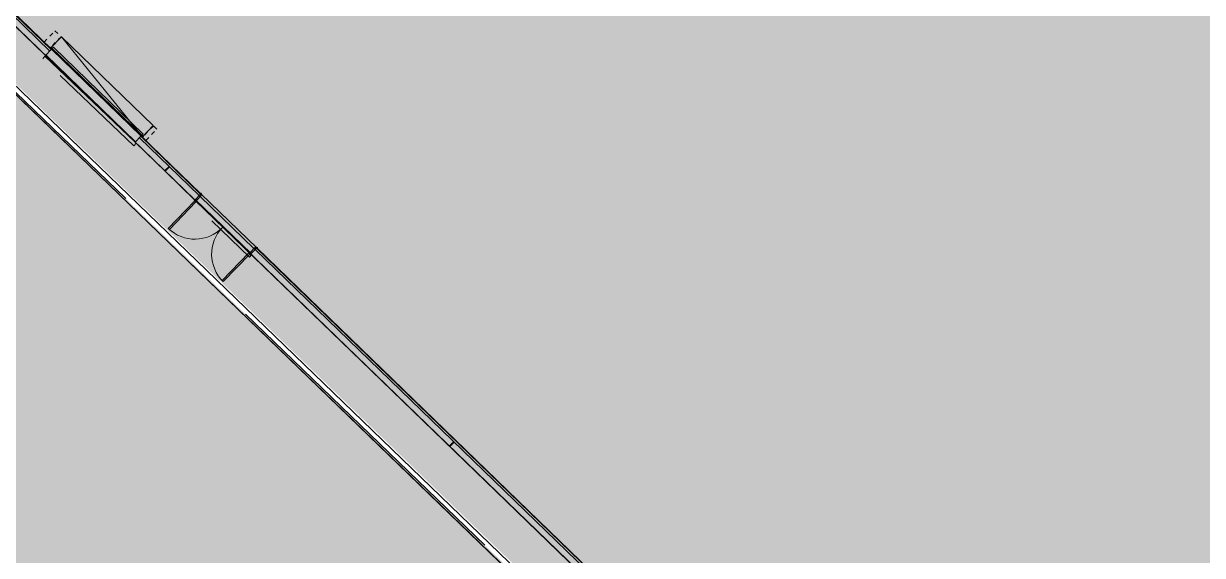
# Model space of a CAD drawing. Header units: metres. Extents: x 3 to 509016, y 4 to 6969473.
# Drawn here: x 507800.37 to 507828.73, y 6967146.56 to 6967159.34 of the extents above; entities that cross this region are included whole.
import ezdxf

# ---------------------------------------------------------------- set-up
doc = ezdxf.new("R2010")
doc.units = ezdxf.units.M
for name, pattern in [('Dash Small', [0.9, 0.3, -0.15, 0.3, -0.15]), ('ISO-DASHED', [12, 8, -4]), ('ISO-DATUM', [30, 25, -5])]:
    doc.linetypes.add(name, pattern=pattern)
doc.layers.add('A-DOOR', color=252, linetype='Continuous', lineweight=5, plot=False)
for name, color, linetype, lineweight in [('A-DOOR-FRAM', 252, 'Continuous', 5), ('A-FLOR', 252, 'Continuous', 5), ('A-WALL', 252, 'Continuous', 5), ('A-WALL-FNSH', 252, 'Continuous', 5)]:
    doc.layers.add(name, color=color, linetype=linetype, lineweight=lineweight)
doc.layers.add('C_HATCH_PR_BUILDING', color=7, linetype='Continuous', true_color=0xffffff)
doc.layers.add('HATCH_PAVEMENT_FOOTPATH', color=7, linetype='Continuous', true_color=0xffe8a3)
for name, color, linetype in [('CIV_BUILDING FOOTPRINT', 252, 'ISO-DATUM'), ('HATCH_PAVEMENT_CARPARK', 254, 'Continuous'), ('KRB_BACK', 252, 'Continuous'), ('KRB_INV BARRIER [TYPE 1]', 2, 'ISO-DASHED'), ('KRB_LIP', 252, 'Continuous'), ('STRINGS LIP', 60, 'Continuous'), ('XREF', 7, 'Continuous')]:
    doc.layers.add(name, color=color, linetype=linetype)

# ---------------------------------------------------------------- blocks, each defined once
blk = doc.blocks.new('XD_HATCH')
at = {"layer": 'C_HATCH_PR_BUILDING'}
h = blk.add_hatch(color=256, dxfattribs=at)
h.dxf.hatch_style = 1
h.paths.add_polyline_path([(507766.711, 6967255.442), (507736.522, 6967229.203), (507736.707, 6967228.989), (507736.687, 6967228.971), (507782.566, 6967176.226), (507795.661, 6967161.161), (507797.004, 6967162.328), (507817.315, 6967142.708), (507816.19, 6967141.318), (507902.111, 6967071.732), (507911.801, 6967083.72), (507919.918, 6967093.76), (507927.265, 6967102.833), (507888.211, 6967134.462), (507891.102, 6967138.268), (507841.624, 6967217.742), (507824.766, 6967203.095), (507829.311, 6967190.607), (507825.752, 6967187.514), (507795.494, 6967222.404)])
at = {"layer": 'HATCH_PAVEMENT_CARPARK'}
h = blk.add_hatch(color=256, dxfattribs=at)
h.dxf.hatch_style = 1
edge = h.paths.add_edge_path()
edge.add_arc((507820.003, 6967266.085), 90.985, 212.49045, 214.43315, ccw=False)
edge.add_line((507743.26, 6967217.211), (507739.398, 6967223.586))
edge.add_line((507739.398, 6967223.586), (507735.794, 6967229.354))
edge.add_arc((507741.735, 6967233.063), 7.004, 130.4092, 211.9744, ccw=False)
edge.add_line((507737.195, 6967238.395), (507750.654, 6967250.094))
edge.add_line((507750.654, 6967250.094), (507741.05, 6967244.042))
edge.add_line((507741.05, 6967244.042), (507736.887, 6967241.488))
edge.add_line((507736.887, 6967241.488), (507736.596, 6967241.375))
edge.add_line((507736.596, 6967241.375), (507734.55, 6967240.12))
edge.add_line((507734.55, 6967240.12), (507731.321, 6967238.12))
edge.add_line((507731.321, 6967238.12), (507725.641, 6967234.654))
edge.add_line((507725.641, 6967234.654), (507731.043, 6967225.636))
edge.add_line((507731.043, 6967225.636), (507734.314, 6967220.406))
edge.add_line((507734.314, 6967220.406), (507740.71, 6967210.555))
edge.add_arc((507792.018, 6967243.469), 60.957, 212.67978, 223.00419)
edge.add_line((507747.44, 6967201.893), (507760.817, 6967187.542))
edge.add_line((507760.817, 6967187.542), (507809.449, 6967136.334))
edge.add_line((507809.449, 6967136.334), (507818.102, 6967127.228))
edge.add_line((507818.102, 6967127.228), (507823.852, 6967121.378))
edge.add_line((507823.852, 6967121.378), (507824.492, 6967120.745))
edge.add_arc((508006.447, 6967303.151), 257.643, 225.07103, 227.49079)
edge.add_line((507832.355, 6967113.225), (507846.232, 6967101.068))
edge.add_line((507846.232, 6967101.068), (507853.401, 6967095.287))
edge.add_line((507853.401, 6967095.287), (507861.259, 6967089.103))
edge.add_line((507861.259, 6967089.103), (507875.892, 6967078.04))
edge.add_line((507875.892, 6967078.04), (507894.996, 6967066.105))
edge.add_line((507894.996, 6967066.105), (507898.306, 6967064.422))
edge.add_arc((507903.258, 6967076.442), 13, 247.607, 320.5781)
edge.add_line((507913.301, 6967068.186), (507923.209, 6967080.381))
edge.add_line((507923.209, 6967080.381), (507928.884, 6967087.367))
edge.add_line((507928.884, 6967087.367), (507934.503, 6967094.285))
edge.add_arc((507925.6, 6967101.304), 11.338, 321.7466, 356.9562)
edge.add_arc((507925.051, 6967101.301), 11.886, 357.1121, 390.6511)
edge.add_line((507935.276, 6967107.361), (507928.355, 6967118.419))
edge.add_arc((507932.593, 6967121.072), 5, 172.2504, 212.042, ccw=False)
edge.add_line((507927.638, 6967121.746), (507927.905, 6967123.707))
edge.add_line((507927.905, 6967123.707), (507927.905, 6967123.707))
edge.add_line((507927.905, 6967123.707), (507928.222, 6967126.036))
edge.add_line((507928.222, 6967126.036), (507922.15, 6967126.731))
edge.add_line((507922.15, 6967126.731), (507921.982, 6967124.77))
edge.add_line((507921.982, 6967124.77), (507922.008, 6967120.889))
edge.add_arc((507933.653, 6967120.754), 11.645, 179.3346, 190.5058)
edge.add_arc((507935.181, 6967121.115), 13.214, 190.8395, 200.6804)
edge.add_arc((507934.907, 6967121.234), 13.001, 201.5983, 211.6011)
edge.add_line((507923.833, 6967114.422), (507928.422, 6967107.084))
edge.add_arc((507919.474, 6967101.5), 10.548, 18.5241, 31.9651, ccw=False)
edge.add_line((507929.475, 6967104.851), (507929.787, 6967103.654))
edge.add_line((507929.787, 6967103.654), (507929.949, 6967102.428))
edge.add_arc((507919.973, 6967101.735), 10, -10.2075, 3.9733, ccw=False)
edge.add_arc((507921.309, 6967101.319), 8.612, 334.462, 350.9422, ccw=False)
edge.add_line((507929.08, 6967097.606), (507928.501, 6967096.513))
edge.add_line((507928.501, 6967096.513), (507927.791, 6967095.501))
edge.add_line((507927.791, 6967095.501), (507924.256, 6967091.166))
edge.add_line((507924.256, 6967091.166), (507918.568, 6967084.191))
edge.add_line((507918.568, 6967084.191), (507911.58, 6967075.614))
edge.add_line((507911.58, 6967075.614), (507910.645, 6967074.541))
edge.add_line((507910.645, 6967074.541), (507910.131, 6967074.048))
edge.add_line((507910.131, 6967074.048), (507909.863, 6967073.813))
edge.add_line((507909.863, 6967073.813), (507909.587, 6967073.587))
edge.add_line((507909.587, 6967073.587), (507909.304, 6967073.367))
edge.add_line((507909.304, 6967073.367), (507909.013, 6967073.157))
edge.add_line((507909.013, 6967073.157), (507908.416, 6967072.764))
edge.add_line((507908.416, 6967072.764), (507907.795, 6967072.408))
edge.add_line((507907.795, 6967072.408), (507907.154, 6967072.091))
edge.add_line((507907.154, 6967072.091), (507906.825, 6967071.948))
edge.add_line((507906.825, 6967071.948), (507906.493, 6967071.814))
edge.add_line((507906.493, 6967071.814), (507905.816, 6967071.577))
edge.add_line((507905.816, 6967071.577), (507905.127, 6967071.382))
edge.add_line((507905.127, 6967071.382), (507904.429, 6967071.208))
edge.add_line((507904.429, 6967071.208), (507903.012, 6967071.034))
edge.add_line((507903.012, 6967071.034), (507901.581, 6967071.056))
edge.add_line((507901.581, 6967071.056), (507900.489, 6967071.127))
edge.add_line((507900.489, 6967071.127), (507899.41, 6967071.292))
edge.add_line((507899.41, 6967071.292), (507898.989, 6967071.383))
edge.add_line((507898.989, 6967071.383), (507898.134, 6967071.614))
edge.add_line((507898.134, 6967071.614), (507897.297, 6967071.904))
edge.add_line((507897.297, 6967071.904), (507895.368, 6967072.947))
edge.add_line((507895.368, 6967072.947), (507879.298, 6967082.987))
edge.add_line((507879.298, 6967082.987), (507866.995, 6967092.289))
edge.add_line((507866.995, 6967092.289), (507856.54, 6967100.453))
edge.add_line((507856.54, 6967100.453), (507836.168, 6967117.777))
edge.add_line((507836.168, 6967117.777), (507828.863, 6967124.875))
edge.add_line((507828.863, 6967124.875), (507821.037, 6967132.845))
edge.add_line((507821.037, 6967132.845), (507813.741, 6967140.457))
edge.add_line((507813.741, 6967140.457), (507815.658, 6967142.761))
edge.add_line((507815.658, 6967142.761), (507797.065, 6967160.683))
edge.add_line((507797.065, 6967160.683), (507795.715, 6967159.508))
edge.add_line((507795.715, 6967159.508), (507754.472, 6967202.936))
edge.add_line((507754.472, 6967202.936), (507751.459, 6967206.268))
edge.add_arc((507819.868, 6967266.093), 90.877, 214.4857, 221.17028, ccw=False)
at = {"layer": 'HATCH_PAVEMENT_FOOTPATH'}
h = blk.add_hatch(color=256, dxfattribs=at)
h.dxf.hatch_style = 1
h.paths.add_polyline_path([(507816.19, 6967141.318), (507817.315, 6967142.708), (507797.004, 6967162.328), (507795.661, 6967161.161), (507782.566, 6967176.226), (507736.687, 6967228.971), (507736.707, 6967228.989), (507736.521, 6967229.201), (507736.245, 6967228.918), (507736.554, 6967228.404), (507736.811, 6967227.975), (507737.068, 6967227.546), (507737.326, 6967227.118), (507737.583, 6967226.689), (507737.846, 6967226.25), (507738.098, 6967225.832), (507738.355, 6967225.403), (507738.613, 6967224.974), (507738.87, 6967224.546), (507739.128, 6967224.117), (507739.435, 6967223.606), (507739.647, 6967223.266), (507739.913, 6967222.842), (507740.178, 6967222.419), (507740.444, 6967221.995), (507740.709, 6967221.571), (507740.974, 6967221.147), (507741.24, 6967220.723), (507741.411, 6967220.45), (507741.505, 6967220.3), (507741.77, 6967219.876), (507742.035, 6967219.452), (507742.301, 6967219.028), (507742.566, 6967218.604), (507742.831, 6967218.18), (507743.096, 6967217.756), (507743.387, 6967217.291), (507743.629, 6967216.913), (507743.901, 6967216.494), (507744.224, 6967216), (507744.45, 6967215.66), (507744.728, 6967215.246), (507745.084, 6967214.723), (507745.292, 6967214.422), (507745.577, 6967214.012), (507745.865, 6967213.604), (507746.155, 6967213.198), (507746.447, 6967212.793), (507746.741, 6967212.39), (507747.038, 6967211.989), (507747.337, 6967211.589), (507747.638, 6967211.19), (507747.941, 6967210.794), (507748.246, 6967210.399), (507748.554, 6967210.006), (507748.863, 6967209.614), (507749.175, 6967209.224), (507749.489, 6967208.836), (507749.805, 6967208.45), (507750.123, 6967208.065), (507750.444, 6967207.683), (507750.766, 6967207.301), (507751.091, 6967206.922), (507751.417, 6967206.545), (507751.571, 6967206.368), (507751.748, 6967206.173), (507752.418, 6967205.431), (507753.089, 6967204.689), (507753.759, 6967203.947), (507754.582, 6967203.038), (507755.112, 6967202.479), (507755.8, 6967201.754), (507756.489, 6967201.029), (507757.178, 6967200.304), (507757.866, 6967199.579), (507758.555, 6967198.854), (507758.732, 6967198.667), (507759.244, 6967198.129), (507759.932, 6967197.404), (507760.621, 6967196.679), (507761.31, 6967195.953), (507761.998, 6967195.228), (507762.687, 6967194.503), (507763.375, 6967193.778), (507764.064, 6967193.053), (507764.753, 6967192.328), (507765.276, 6967191.777), (507765.441, 6967191.603), (507766.13, 6967190.878), (507766.819, 6967190.153), (507767.507, 6967189.428), (507768.196, 6967188.702), (507768.885, 6967187.977), (507769.573, 6967187.252), (507770.262, 6967186.527), (507770.951, 6967185.802), (507771.639, 6967185.077), (507772.328, 6967184.352), (507773.016, 6967183.627), (507773.705, 6967182.902), (507774.394, 6967182.176), (507775.082, 6967181.451), (507775.771, 6967180.726), (507776.46, 6967180.001), (507777.148, 6967179.276), (507777.837, 6967178.551), (507778.526, 6967177.826), (507779.214, 6967177.101), (507779.903, 6967176.376), (507780.591, 6967175.651), (507781.28, 6967174.925), (507781.969, 6967174.2), (507782.657, 6967173.475), (507783.346, 6967172.75), (507784.035, 6967172.025), (507784.723, 6967171.3), (507785.412, 6967170.575), (507786.101, 6967169.85), (507786.789, 6967169.125), (507787.478, 6967168.399), (507788.166, 6967167.674), (507788.855, 6967166.949), (507789.544, 6967166.224), (507790.232, 6967165.499), (507790.921, 6967164.774), (507791.61, 6967164.049), (507792.298, 6967163.324), (507792.987, 6967162.599), (507793.676, 6967161.874), (507794.364, 6967161.148), (507795.053, 6967160.423), (507795.725, 6967159.716), (507796.281, 6967160.199), (507797.07, 6967160.886), (507797.235, 6967160.727), (507797.955, 6967160.033), (507798.675, 6967159.339), (507799.395, 6967158.645), (507800.115, 6967157.951), (507800.835, 6967157.257), (507801.555, 6967156.563), (507802.275, 6967155.869), (507802.995, 6967155.175), (507803.715, 6967154.481), (507804.435, 6967153.787), (507805.155, 6967153.093), (507805.875, 6967152.399), (507806.595, 6967151.705), (507807.315, 6967151.011), (507808.035, 6967150.317), (507808.755, 6967149.623), (507809.475, 6967148.929), (507810.195, 6967148.235), (507810.915, 6967147.541), (507811.635, 6967146.847), (507812.355, 6967146.153), (507813.074, 6967145.459), (507813.794, 6967144.765), (507814.514, 6967144.071), (507815.234, 6967143.377), (507815.861, 6967142.774), (507815.606, 6967142.459), (507814.977, 6967141.681), (507814.348, 6967140.904), (507813.941, 6967140.466), (507814.091, 6967140.308), (507816.88, 6967137.44), (507817.569, 6967136.715), (507818.257, 6967135.99), (507818.946, 6967135.265), (507819.635, 6967134.54), (507820.323, 6967133.815), (507821.145, 6967132.95), (507821.708, 6967132.376), (507822.409, 6967131.662), (507823.11, 6967130.949), (507823.81, 6967130.235), (507824.511, 6967129.521), (507825.211, 6967128.808), (507825.912, 6967128.094), (507826.613, 6967127.381), (507827.313, 6967126.667), (507828.014, 6967125.954), (507828.714, 6967125.24), (507828.968, 6967124.982), (507829.423, 6967124.54), (507830.14, 6967123.843), (507830.858, 6967123.146), (507831.575, 6967122.449), (507832.292, 6967121.752), (507833.009, 6967121.055), (507833.726, 6967120.358), (507834.444, 6967119.662), (507835.161, 6967118.965), (507835.878, 6967118.268), (507836.269, 6967117.888), (507836.608, 6967117.6), (507837.37, 6967116.952), (507838.132, 6967116.304), (507838.893, 6967115.656), (507839.655, 6967115.009), (507840.417, 6967114.361), (507841.179, 6967113.713), (507841.941, 6967113.065), (507842.702, 6967112.417), (507843.464, 6967111.77), (507844.226, 6967111.122), (507844.988, 6967110.474), (507845.75, 6967109.826), (507846.511, 6967109.178), (507847.273, 6967108.531), (507848.035, 6967107.883), (507848.797, 6967107.235), (507849.559, 6967106.587), (507850.32, 6967105.939), (507851.082, 6967105.291), (507851.844, 6967104.644), (507852.606, 6967103.996), (507853.368, 6967103.348), (507854.129, 6967102.7), (507854.891, 6967102.052), (507855.653, 6967101.405), (507856.415, 6967100.757), (507856.635, 6967100.57), (507857.19, 6967100.136), (507857.979, 6967099.52), (507858.767, 6967098.905), (507859.555, 6967098.289), (507860.343, 6967097.674), (507861.131, 6967097.058), (507861.919, 6967096.443), (507862.707, 6967095.827), (507863.496, 6967095.212), (507864.284, 6967094.596), (507865.072, 6967093.981), (507865.86, 6967093.365), (507866.648, 6967092.75), (507867.086, 6967092.408), (507867.439, 6967092.141), (507868.236, 6967091.538), (507869.034, 6967090.935), (507869.832, 6967090.332), (507870.629, 6967089.729), (507871.427, 6967089.126), (507872.225, 6967088.523), (507873.022, 6967087.92), (507873.82, 6967087.317), (507874.618, 6967086.714), (507875.416, 6967086.111), (507876.213, 6967085.508), (507877.011, 6967084.905), (507877.809, 6967084.301), (507878.606, 6967083.698), (507879.394, 6967083.104), (507880.242, 6967082.574), (507881.09, 6967082.045), (507881.938, 6967081.515), (507882.786, 6967080.985), (507883.634, 6967080.455), (507884.482, 6967079.925), (507885.331, 6967079.395), (507886.179, 6967078.865), (507887.027, 6967078.335), (507887.875, 6967077.806), (507888.723, 6967077.276), (507889.571, 6967076.746), (507890.419, 6967076.216), (507890.786, 6967075.987), (507891.267, 6967075.686), (507892.115, 6967075.156), (507892.963, 6967074.626), (507893.811, 6967074.097), (507894.659, 6967073.567), (507895.507, 6967073.037), (507895.932, 6967072.787), (507896.368, 6967072.553), (507896.812, 6967072.337), (507897.264, 6967072.139), (507897.724, 6967071.959), (507898.191, 6967071.798), (507898.393, 6967071.735), (507898.664, 6967071.655), (507899.143, 6967071.532), (507899.625, 6967071.428), (507900.112, 6967071.343), (507900.602, 6967071.277), (507901.094, 6967071.232), (507901.587, 6967071.206), (507902.081, 6967071.2), (507902.575, 6967071.213), (507903.067, 6967071.247), (507903.173, 6967071.258), (507902.299, 6967071.964), (507902.111, 6967071.732)])
blk = doc.blocks.new('25027_BNP_Skygate Play-Sheet - 000101 - SITE PLAN')
at = {"layer": 'A-DOOR'}
for p, q in [((-2331028, 4035239), (-2334006, 4034497)), ((-2334006, 4034497), (-2331028, 4035239)), ((-2330936, 4034873), (-2331028, 4035239)), ((-2331028, 4035239), (-2331023, 4035220)), ((-2336201, 4035134), (-2336240, 4035125)), ((-2336240, 4035125), (-2336017, 4034232)), ((-2335979, 4034241), (-2336201, 4035134)), ((-2331023, 4035220), (-2334002, 4034478)), ((-2337988, 4034689), (-2337950, 4034698)), ((-2337766, 4033796), (-2337988, 4034689)), ((-2337950, 4034698), (-2337727, 4033806)), ((-2330936, 4034873), (-2334006, 4034497)), ((-2333915, 4034130), (-2330936, 4034873)), ((-2334006, 4034497), (-2333915, 4034130)), ((-2334002, 4034478), (-2334006, 4034497)), ((-2336017, 4034232), (-2335979, 4034241)), ((-2337727, 4033806), (-2337766, 4033796))]:
    blk.add_line(p, q, dxfattribs=at)
at = {"layer": 'A-DOOR', "linetype": 'Dash Small'}
for p, q in [((-2331019, 4035247), (-2330820, 4035296)), ((-2330928, 4034880), (-2331019, 4035247)), ((-2330820, 4035296), (-2330729, 4034930)), ((-2330729, 4034930), (-2330928, 4034880)), ((-2334017, 4034499), (-2334124, 4034473)), ((-2334124, 4034473), (-2334033, 4034106)), ((-2333926, 4034133), (-2334017, 4034499)), ((-2334033, 4034106), (-2333926, 4034133))]:
    blk.add_line(p, q, dxfattribs=at)
at = {"layer": 'A-DOOR'}
for centre, start, end in [((-2335979, 4034241), 103.9944, 193.9944), ((-2337766, 4033796), 13.9944, 103.9944)]:
    blk.add_arc(centre, 920, start, end, dxfattribs=at)
at = {"layer": 'A-DOOR-FRAM'}
for p, q in [((-2331063, 4035236), (-2331019, 4035247)), ((-2331062, 4035234), (-2331063, 4035236)), ((-2331063, 4035236), (-2331062, 4035234)), ((-2331023, 4035244), (-2331062, 4035234)), ((-2331062, 4035234), (-2331023, 4035244)), ((-2331016, 4035219), (-2331023, 4035244)), ((-2331023, 4035244), (-2331016, 4035219)), ((-2331019, 4035247), (-2331012, 4035218)), ((-2331012, 4035218), (-2331019, 4035247)), ((-2331056, 4035209), (-2331016, 4035219)), ((-2331016, 4035219), (-2331056, 4035209)), ((-2331012, 4035218), (-2331056, 4035207)), ((-2331056, 4035207), (-2331012, 4035218)), ((-2331056, 4035207), (-2331056, 4035209)), ((-2331056, 4035209), (-2331056, 4035207)), ((-2334017, 4034499), (-2333974, 4034510)), ((-2334010, 4034470), (-2334017, 4034499)), ((-2334017, 4034499), (-2334010, 4034470)), ((-2333973, 4034508), (-2334013, 4034498)), ((-2334013, 4034498), (-2333973, 4034508)), ((-2334013, 4034498), (-2334007, 4034473)), ((-2334007, 4034473), (-2334013, 4034498)), ((-2333966, 4034481), (-2334010, 4034470)), ((-2334010, 4034470), (-2333966, 4034481)), ((-2334007, 4034473), (-2333967, 4034483)), ((-2333967, 4034483), (-2334007, 4034473)), ((-2333974, 4034510), (-2333973, 4034508)), ((-2333973, 4034508), (-2333974, 4034510)), ((-2333967, 4034483), (-2333966, 4034481)), ((-2333966, 4034481), (-2333967, 4034483)), ((-2335967, 4034202), (-2335991, 4034196)), ((-2335967, 4034202), (-2335991, 4034196)), ((-2335991, 4034196), (-2335953, 4034044)), ((-2335989, 4034195), (-2335964, 4034201)), ((-2335989, 4034195), (-2335964, 4034201)), ((-2335952, 4034046), (-2335989, 4034195)), ((-2335957, 4034247), (-2335977, 4034242)), ((-2335977, 4034242), (-2335967, 4034202)), ((-2335974, 4034241), (-2335959, 4034244)), ((-2335964, 4034201), (-2335974, 4034241)), ((-2335967, 4034202), (-2335970, 4034214)), ((-2335956, 4034235), (-2335969, 4034232)), ((-2335969, 4034232), (-2335968, 4034230)), ((-2335968, 4034230), (-2335954, 4034233)), ((-2335968, 4034214), (-2335964, 4034201)), ((-2335959, 4034244), (-2335956, 4034235)), ((-2335954, 4034233), (-2335957, 4034247)), ((-2335953, 4034044), (-2335929, 4034050)), ((-2335953, 4034044), (-2335929, 4034050)), ((-2335927, 4034052), (-2335952, 4034046)), ((-2335927, 4034052), (-2335952, 4034046)), ((-2335929, 4034050), (-2335919, 4034010)), ((-2335919, 4034010), (-2335929, 4034050)), ((-2335917, 4034012), (-2335927, 4034052)), ((-2335927, 4034052), (-2335917, 4034012)), ((-2335919, 4034010), (-2335899, 4034015)), ((-2335919, 4034010), (-2335899, 4034015)), ((-2335903, 4034028), (-2335917, 4034025)), ((-2335903, 4034028), (-2335917, 4034025)), ((-2335917, 4034023), (-2335904, 4034026)), ((-2335917, 4034023), (-2335904, 4034026)), ((-2335917, 4034025), (-2335917, 4034023)), ((-2335917, 4034023), (-2335917, 4034025)), ((-2335902, 4034016), (-2335917, 4034012)), ((-2335902, 4034016), (-2335917, 4034012)), ((-2335904, 4034026), (-2335902, 4034016)), ((-2335902, 4034016), (-2335904, 4034026)), ((-2335899, 4034015), (-2335903, 4034028)), ((-2335903, 4034028), (-2335899, 4034015)), ((-2337768, 4033796), (-2337787, 4033791)), ((-2337787, 4033791), (-2337768, 4033796)), ((-2337787, 4033791), (-2337784, 4033777)), ((-2337784, 4033777), (-2337787, 4033791)), ((-2337785, 4033789), (-2337769, 4033793)), ((-2337769, 4033793), (-2337785, 4033789)), ((-2337782, 4033780), (-2337785, 4033789)), ((-2337785, 4033789), (-2337782, 4033780)), ((-2337784, 4033777), (-2337769, 4033781)), ((-2337769, 4033781), (-2337784, 4033777)), ((-2337770, 4033783), (-2337782, 4033780)), ((-2337782, 4033780), (-2337770, 4033783)), ((-2337769, 4033781), (-2337770, 4033783)), ((-2337770, 4033783), (-2337769, 4033781)), ((-2337769, 4033793), (-2337759, 4033753)), ((-2337766, 4033779), (-2337769, 4033793)), ((-2337758, 4033756), (-2337768, 4033796)), ((-2337768, 4033796), (-2337764, 4033779)), ((-2337759, 4033753), (-2337763, 4033768)), ((-2337761, 4033769), (-2337758, 4033756)), ((-2337759, 4033753), (-2337735, 4033759)), ((-2337735, 4033759), (-2337759, 4033753)), ((-2337734, 4033762), (-2337758, 4033756)), ((-2337758, 4033756), (-2337734, 4033762)), ((-2337735, 4033759), (-2337698, 4033611)), ((-2337696, 4033609), (-2337734, 4033762)), ((-2337718, 4033576), (-2337733, 4033572)), ((-2337733, 4033572), (-2337718, 4033576)), ((-2337733, 4033572), (-2337729, 4033559)), ((-2337729, 4033559), (-2337733, 4033572)), ((-2337730, 4033571), (-2337718, 4033574)), ((-2337718, 4033574), (-2337730, 4033571)), ((-2337728, 4033561), (-2337730, 4033571)), ((-2337730, 4033571), (-2337728, 4033561)), ((-2337729, 4033559), (-2337710, 4033564)), ((-2337710, 4033564), (-2337729, 4033559)), ((-2337712, 4033565), (-2337728, 4033561)), ((-2337728, 4033561), (-2337712, 4033565)), ((-2337698, 4033611), (-2337722, 4033605)), ((-2337722, 4033605), (-2337698, 4033611)), ((-2337722, 4033605), (-2337712, 4033565)), ((-2337712, 4033565), (-2337722, 4033605)), ((-2337720, 4033603), (-2337696, 4033609)), ((-2337696, 4033609), (-2337720, 4033603)), ((-2337710, 4033564), (-2337720, 4033603)), ((-2337720, 4033603), (-2337710, 4033564)), ((-2337718, 4033574), (-2337718, 4033576)), ((-2337718, 4033576), (-2337718, 4033574))]:
    blk.add_line(p, q, dxfattribs=at)
at = {"layer": 'A-FLOR'}
for p, q in [((-2327267, 4037610), (-2352320, 4031349)), ((-2344217, 4032165), (-2344237, 4032160))]:
    blk.add_line(p, q, dxfattribs=at)
at = {"layer": 'A-WALL'}
for p, q in [((-2325719, 4036783), (-2331113, 4035439)), ((-2331077, 4035293), (-2325866, 4036592)), ((-2331065, 4035244), (-2325957, 4036518)), ((-2331143, 4035535), (-2331123, 4035458)), ((-2334078, 4034783), (-2331708, 4035393)), ((-2331123, 4035458), (-2334024, 4034711)), ((-2331109, 4035421), (-2334020, 4034698)), ((-2331063, 4035236), (-2333974, 4034510)), ((-2331113, 4035439), (-2331065, 4035244)), ((-2331047, 4035172), (-2333958, 4034446)), ((-2331057, 4035212), (-2331047, 4035172)), ((-2334024, 4034713), (-2334974, 4034476)), ((-2334058, 4034705), (-2334078, 4034783)), ((-2333976, 4034519), (-2334024, 4034713)), ((-2335008, 4034468), (-2335963, 4034230)), ((-2335927, 4034084), (-2333988, 4034568)), ((-2335915, 4034036), (-2333976, 4034519)), ((-2334995, 4034461), (-2335008, 4034468)), ((-2334962, 4034325), (-2334995, 4034461)), ((-2334980, 4034459), (-2334994, 4034456)), ((-2334974, 4034476), (-2334981, 4034464)), ((-2334981, 4034464), (-2334947, 4034329)), ((-2333958, 4034446), (-2333968, 4034486)), ((-2335975, 4034227), (-2344212, 4032174)), ((-2337823, 4033846), (-2336606, 4034150)), ((-2335973, 4034222), (-2337773, 4033774)), ((-2335960, 4034216), (-2337771, 4033766)), ((-2335993, 4034299), (-2335973, 4034222)), ((-2335963, 4034230), (-2335915, 4034036)), ((-2337805, 4033771), (-2337823, 4033846)), ((-2335913, 4034027), (-2337723, 4033576)), ((-2335961, 4034076), (-2337704, 4033641)), ((-2335927, 4034084), (-2335959, 4034076)), ((-2353418, 4029674), (-2337726, 4033585)), ((-2353386, 4029733), (-2337738, 4033633)), ((-2337726, 4033585), (-2337774, 4033779)), ((-2337705, 4033641), (-2337738, 4033633)), ((-2344246, 4032166), (-2353289, 4029912)), ((-2344234, 4032158), (-2344246, 4032166)), ((-2344200, 4032022), (-2344234, 4032158)), ((-2344212, 4032174), (-2344219, 4032162)), ((-2344219, 4032162), (-2344185, 4032026))]:
    blk.add_line(p, q, dxfattribs=at)
at = {"layer": 'A-WALL-FNSH'}
for p, q in [((-2331063, 4035236), (-2325956, 4036509)), ((-2331065, 4035244), (-2331063, 4035236)), ((-2335913, 4034027), (-2333974, 4034510)), ((-2333974, 4034510), (-2333976, 4034519)), ((-2335915, 4034036), (-2335913, 4034027)), ((-2353424, 4029663), (-2337723, 4033576)), ((-2337723, 4033576), (-2337726, 4033585))]:
    blk.add_line(p, q, dxfattribs=at)
blk = doc.blocks.new('XE_ARCH')
at = {"xscale": 0.001, "yscale": 0.001, "zscale": 0.001, "rotation": 121.996}
blk.add_blockref('25027_BNP_Skygate Play-Sheet - 000101 - SITE PLAN', (509988.126, 6971273.77), dxfattribs=at)
blk = doc.blocks.new('XD_DESIGN_1')
at = {"layer": 'CIV_BUILDING FOOTPRINT'}
blk.add_lwpolyline([(507766.713, 6967255.443), (507736.521, 6967229.201), (507795.661, 6967161.161), (507797.005, 6967162.329), (507817.315, 6967142.708), (507816.19, 6967141.319), (507902.111, 6967071.732), (507918.73, 6967092.373), (507927.226, 6967102.864), (507888.211, 6967134.463), (507891.284, 6967138.257), (507841.636, 6967217.752), (507824.767, 6967203.096), (507829.281, 6967190.691), (507825.699, 6967187.577), (507766.713, 6967255.443)], dxfattribs=at)
at = {"layer": 'KRB_BACK'}
for points in [[(507750.752, 6967249.981), (507737.237, 6967238.233, 0.392592), (507736.258, 6967228.895), (507739.433, 6967223.608), (507741.411, 6967220.45), (507744.224, 6967216), (507745.08, 6967214.729), (507746.816, 6967212.288), (507750.525, 6967207.586), (507751.5, 6967206.449), (507754.582, 6967203.038), (507758.732, 6967198.667), (507761.052, 6967196.224), (507780.321, 6967175.909), (507795.675, 6967159.715), (507797.02, 6967160.885), (507815.803, 6967142.764), (507813.941, 6967140.466), (507821.903, 6967132.075), (507828.962, 6967124.907), (507836.209, 6967117.974), (507843.645, 6967111.274), (507851.269, 6967104.806), (507859.071, 6967098.556)], [(507725.564, 6967234.491), (507725.975, 6967233.805), (507730.915, 6967225.558), (507734.187, 6967220.326), (507740.584, 6967210.474), (507742.858, 6967207.173), (507743.761, 6967205.981), (507744.552, 6967204.984), (507745.84, 6967203.448), (507747.33, 6967201.791), (507760.708, 6967187.439), (507775.887, 6967171.455), (507776.507, 6967170.803), (507791.256, 6967155.273), (507799.725, 6967146.355, 0.003151), (507809.341, 6967136.231), (507817.977, 6967127.143), (507823.746, 6967121.272, 0.029446), (507824.386, 6967120.638, 0.01055), (507828.28, 6967116.835, 0.01055), (507832.248, 6967113.12), (507839.772, 6967106.528), (507846.135, 6967100.953)]]:
    blk.add_lwpolyline(points, format="xyb", dxfattribs=at)
at = {"layer": 'KRB_LIP'}
blk.add_lwpolyline([(507750.654, 6967250.094), (507737.138, 6967238.346, 0.392048), (507736.13, 6967228.818), (507739.306, 6967223.529), (507744.961, 6967214.638), (507751.459, 6967206.268), (507754.472, 6967202.936), (507758.623, 6967198.564), (507765.167, 6967191.673), (507795.665, 6967159.508), (507797.015, 6967160.682), (507815.6, 6967142.752), (507813.741, 6967140.457), (507821.796, 6967131.971), (507828.856, 6967124.8), (507836.107, 6967117.864), (507843.547, 6967111.161), (507851.174, 6967104.69), (507858.979, 6967098.438)], format="xyb", dxfattribs=at)
at = {"layer": 'STRINGS LIP', "color": 60, "linetype": 'Continuous', "lineweight": -3}
blk.add_polyline3d([(507858.979, 6967098.438, 4.98), (507851.174, 6967104.69, 4.98), (507843.547, 6967111.161, 4.98), (507836.107, 6967117.864, 4.98), (507828.856, 6967124.8, 4.98), (507821.796, 6967131.971, 4.98), (507813.741, 6967140.457, 5), (507815.6, 6967142.752, 5.03), (507797.015, 6967160.682, 5.034), (507795.665, 6967159.508, 5.016), (507765.167, 6967191.673, 5.015)], dxfattribs=at)
blk = doc.blocks.new('XD_DESIGN_2')
at = {"layer": 'CIV_BUILDING FOOTPRINT'}
blk.add_lwpolyline([(507766.713, 6967255.443), (507736.521, 6967229.201), (507795.661, 6967161.161), (507797.005, 6967162.329), (507817.315, 6967142.708), (507816.19, 6967141.319), (507902.111, 6967071.732), (507918.73, 6967092.373), (507927.226, 6967102.864), (507888.211, 6967134.463), (507891.284, 6967138.257), (507841.636, 6967217.752), (507824.767, 6967203.096), (507829.281, 6967190.691), (507825.699, 6967187.577), (507766.713, 6967255.443)], dxfattribs=at)
at = {"layer": 'KRB_BACK'}
for points in [[(507750.752, 6967249.981), (507737.237, 6967238.233, 0.392592), (507736.258, 6967228.895), (507739.433, 6967223.608), (507741.411, 6967220.45), (507744.224, 6967216), (507745.08, 6967214.729), (507746.816, 6967212.288), (507750.525, 6967207.586), (507751.5, 6967206.449), (507754.582, 6967203.038), (507758.732, 6967198.667), (507761.052, 6967196.224), (507780.321, 6967175.909), (507795.675, 6967159.715), (507797.02, 6967160.885), (507815.803, 6967142.764), (507813.941, 6967140.466), (507821.903, 6967132.075), (507828.962, 6967124.907), (507836.209, 6967117.974), (507843.645, 6967111.274), (507851.269, 6967104.806), (507859.071, 6967098.556)], [(507725.564, 6967234.491), (507725.975, 6967233.805), (507730.915, 6967225.558), (507734.187, 6967220.326), (507740.584, 6967210.474), (507742.858, 6967207.173), (507743.761, 6967205.981), (507744.552, 6967204.984), (507745.84, 6967203.448), (507747.33, 6967201.791), (507760.708, 6967187.439), (507775.887, 6967171.455), (507776.507, 6967170.803), (507791.256, 6967155.273), (507799.725, 6967146.355, 0.003151), (507809.341, 6967136.231), (507817.977, 6967127.143), (507823.746, 6967121.272, 0.029446), (507824.386, 6967120.638, 0.01055), (507828.28, 6967116.835, 0.01055), (507832.248, 6967113.12), (507839.772, 6967106.528), (507846.135, 6967100.953)]]:
    blk.add_lwpolyline(points, format="xyb", dxfattribs=at)
at = {"layer": 'KRB_LIP'}
blk.add_lwpolyline([(507750.654, 6967250.094), (507737.138, 6967238.346, 0.392048), (507736.13, 6967228.818), (507739.306, 6967223.529), (507744.961, 6967214.638), (507751.459, 6967206.268), (507754.472, 6967202.936), (507758.623, 6967198.564), (507765.167, 6967191.673), (507795.665, 6967159.508), (507797.015, 6967160.682), (507815.6, 6967142.752), (507813.741, 6967140.457), (507821.796, 6967131.971), (507828.856, 6967124.8), (507836.107, 6967117.864), (507843.547, 6967111.161), (507851.174, 6967104.69), (507858.979, 6967098.438)], format="xyb", dxfattribs=at)
at = {"layer": 'STRINGS LIP', "color": 60, "linetype": 'Continuous', "lineweight": -3}
blk.add_polyline3d([(507858.979, 6967098.438, 4.98), (507851.174, 6967104.69, 4.98), (507843.547, 6967111.161, 4.98), (507836.107, 6967117.864, 4.98), (507828.856, 6967124.8, 4.98), (507821.796, 6967131.971, 4.98), (507813.741, 6967140.457, 5), (507815.6, 6967142.752, 5.03), (507797.015, 6967160.682, 5.034), (507795.665, 6967159.508, 5.016), (507765.167, 6967191.673, 5.015)], dxfattribs=at)

msp = doc.modelspace()

# ---------------------------------------------------------------- linework, layer by layer
msp.add_lwpolyline([(507766.713, 6967255.443), (507736.522, 6967229.203), (507795.661, 6967161.161), (507797.005, 6967162.329), (507817.315, 6967142.708), (507816.19, 6967141.319), (507902.084, 6967071.741), (507927.265, 6967102.832), (507888.211, 6967134.463), (507891.284, 6967138.257), (507841.636, 6967217.752), (507824.767, 6967203.096), (507829.281, 6967190.691), (507825.699, 6967187.577), (507766.713, 6967255.443)])
at = {"layer": 'KRB_INV BARRIER [TYPE 1]'}
msp.add_lwpolyline([(507752.091, 6967251.316), (507737.214, 6967238.373, 0.075867), (507735.823, 6967236.784, 0.075867), (507734.97, 6967234.852, 0.075867), (507734.732, 6967232.753, 0.075867), (507735.131, 6967230.679, 0.075867), (507736.13, 6967228.818), (507739.306, 6967223.529), (507743.26, 6967217.211, 0.008477), (507744.961, 6967214.638, 0.014585), (507748.088, 6967210.358, 0.014585), (507751.459, 6967206.268), (507754.472, 6967202.936), (507758.623, 6967198.564), (507765.167, 6967191.673), (507795.715, 6967159.508), (507797.065, 6967160.683), (507815.658, 6967142.761), (507813.8, 6967140.466), (507821.037, 6967132.845), (507828.863, 6967124.875), (507836.168, 6967117.777), (507856.54, 6967100.453)], format="xyb", dxfattribs=at)

# ---------------------------------------------------------------- block references
for name in ['XD_HATCH', 'XE_ARCH']:
    msp.add_blockref(name, (0, 0))
at = {"layer": 'XREF'}
for name in ['XD_HATCH', 'XE_ARCH']:
    msp.add_blockref(name, (0, 0), dxfattribs=at)

# ---------------------------------------------------------------- next in the draw order: block references
msp.add_blockref('XD_DESIGN_1', (0, 0))

# ---------------------------------------------------------------- next in the draw order: block references
msp.add_blockref('XD_DESIGN_2', (0, 0), dxfattribs=at)

doc.saveas('drawing.dxf')
